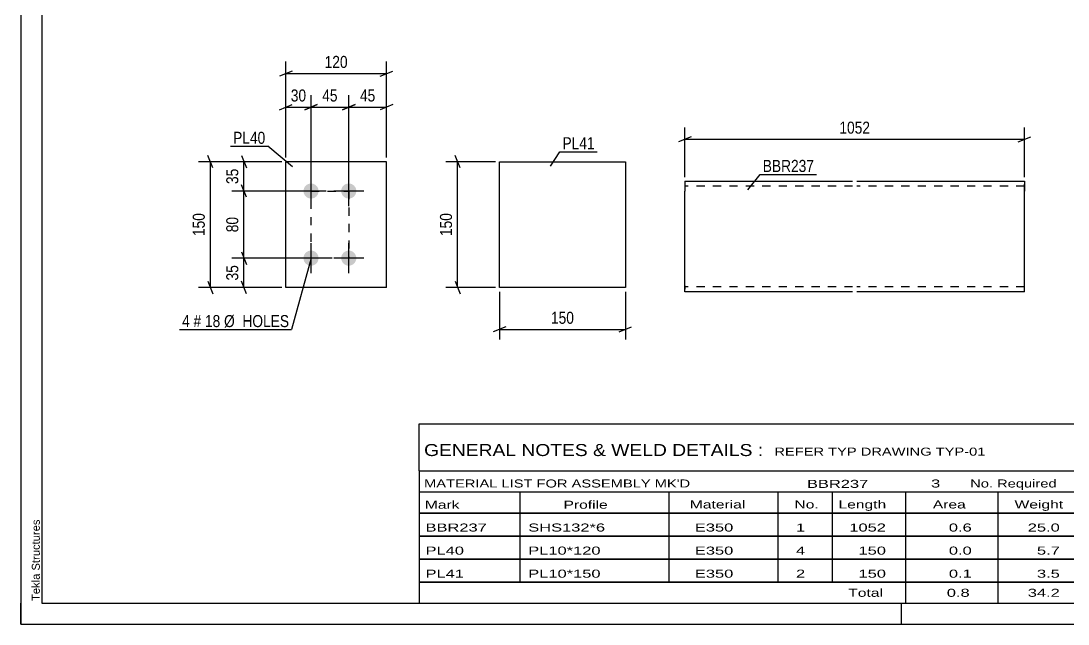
# Model space of a CAD drawing. Header units: millimetres. Extents: x 0 to 420, y 0 to 297.
# Drawn here: x 0 to 249.8, y 0 to 143.8 of the extents above; entities that cross this region are included whole.
import ezdxf

# ---------------------------------------------------------------- set-up
doc = ezdxf.new("R2010")
doc.units = ezdxf.units.MM
doc.linetypes.add('DXK_LINE_DOT2', pattern=[3.9198, 1.9599, -1.9599])
doc.styles.add('Arial', font='ARIAL.TTF', dxfattribs={"height": 0.2})
doc.styles.add('Arial Narrow', font='ARIALN.TTF', dxfattribs={"height": 0.2})

# ---------------------------------------------------------------- blocks, each defined once
blk = doc.blocks.new('Unknown-581592546-1127')
at = {"color": 5, "linetype": 'Continuous'}
for p, q in [((0, 297), (0, 0)), ((5, 292), (5, 5)), ((0, 0), (0, 5)), ((5, 5), (415, 5)), ((210, 0), (210, 5)), ((0, 0), (420, 0))]:
    blk.add_line(p, q, dxfattribs=at)
at = {"color": 174, "linetype": 'Continuous', "style": 'Arial'}
blk.add_text('Tekla Structures', height=1.9102, rotation=90, dxfattribs=at).set_placement((4.5, 5.5))
blk = doc.blocks.new('Part-581592546-2055 - 2048')
at = {"color": 2, "linetype": 'Continuous'}
for p, q in [((87.19, 110.25), (63.19, 110.25)), ((63.19, 80.25), (63.19, 110.25)), ((87.19, 80.25), (87.19, 110.25)), ((87.19, 80.25), (63.19, 80.25))]:
    blk.add_line(p, q, dxfattribs=at)
blk = doc.blocks.new('Bolt-581592546-2116 - 2048')
at = {"linetype": 'Continuous'}
for points in [[(69.19, 101.45, -1), (69.19, 105.05, -1)], [(78.19, 101.45, -1), (78.19, 105.05, -1)], [(69.19, 85.45, -1), (69.19, 89.05, -1)], [(78.19, 85.45, -1), (78.19, 89.05, -1)]]:
    blk.add_hatch(color=1, dxfattribs=at).paths.add_polyline_path(points)
at = {"color": 1, "linetype": 'Continuous'}
for p, q in [((69.19, 99.65), (69.19, 106.85)), ((78.19, 99.65), (78.19, 106.85)), ((72.79, 103.25), (65.59, 103.25)), ((81.79, 103.25), (74.59, 103.25)), ((69.19, 83.65), (69.19, 90.85)), ((78.19, 83.65), (78.19, 90.85)), ((72.79, 87.25), (65.59, 87.25)), ((81.79, 87.25), (74.59, 87.25))]:
    blk.add_line(p, q, dxfattribs=at)
blk = doc.blocks.new('Part-581592546-2263 - 2257')
at = {"color": 2, "linetype": 'Continuous'}
for p, q in [((114.16, 110.25), (144.16, 110.25)), ((114.16, 80.25), (114.16, 110.25)), ((144.16, 110.25), (144.16, 80.25)), ((144.16, 80.25), (114.16, 80.25))]:
    blk.add_line(p, q, dxfattribs=at)
blk = doc.blocks.new('Part-581592546-2286 - 2280')
at = {"color": 2, "linetype": 'Continuous'}
for p, q in [((158.37, 105.58), (158.37, 103.18)), ((158.37, 105.58), (198.37, 105.58)), ((199.37, 105.58), (239.37, 105.58)), ((239.37, 105.58), (239.37, 105.4)), ((239.37, 105.4), (239.37, 103.18)), ((158.37, 80.67), (158.37, 103.18)), ((239.37, 79.18), (239.37, 103.18)), ((158.37, 79.37), (158.37, 80.67)), ((158.37, 79.18), (158.37, 79.37)), ((198.37, 79.18), (158.37, 79.18)), ((239.37, 79.18), (199.37, 79.18))]:
    blk.add_line(p, q, dxfattribs=at)
at = {"color": 7, "linetype": 'DXK_LINE_DOT2'}
for p, q in [((198.37, 104.38), (158.37, 104.38)), ((239.37, 104.38), (199.37, 104.38)), ((239.37, 103.18), (239.37, 104.88)), ((158.37, 80.67), (158.37, 79.89)), ((158.37, 80.38), (158.37, 80.48)), ((198.37, 80.38), (158.37, 80.38)), ((239.37, 80.38), (199.37, 80.38)), ((239.37, 80.38), (239.37, 80.48))]:
    blk.add_line(p, q, dxfattribs=at)
blk = doc.blocks.new('Rectangle-581592546-2242 - 2048')
at = {"color": 1, "linetype": 'DXK_LINE_DOT2'}
blk.add_lwpolyline([(69.19, 103.25), (78.19, 103.25), (78.19, 87.25), (69.19, 87.25), (69.19, 103.25)], close=True, dxfattribs=at)
blk = doc.blocks.new('StraightDimension-581592546-2149 - 2048')
at = {"color": 7, "linetype": 'Continuous'}
for p, q in [((52.59, 88.75), (53.79, 85.75)), ((68.19, 87.25), (50.34, 87.25)), ((53.19, 80.25), (53.19, 87.25)), ((62.19, 80.25), (50.34, 80.25)), ((53.79, 78.75), (52.59, 81.75))]:
    blk.add_line(p, q, dxfattribs=at)
at = {"color": 0}
blk.add_wipeout([(52.44, 86.18), (48.24, 86.18), (48.24, 81.32), (52.44, 81.32)], dxfattribs=at)
at = {"color": 3, "style": 'Arial Narrow'}
blk.add_text('35', height=2.863, rotation=90.0002, dxfattribs=at).set_placement((51.84, 81.92))
blk = doc.blocks.new('StraightDimension-581592546-2183 - 2048')
at = {"color": 7, "linetype": 'Continuous'}
for p, q in [((78.19, 104.25), (78.19, 126.1)), ((87.19, 111.25), (87.19, 126.1)), ((76.69, 122.65), (79.69, 123.85)), ((78.19, 123.25), (87.19, 123.25)), ((88.69, 123.85), (85.69, 122.65))]:
    blk.add_line(p, q, dxfattribs=at)
at = {"color": 0}
blk.add_wipeout([(85.11, 124), (85.11, 128.2), (80.26, 128.2), (80.26, 124)], dxfattribs=at)
at = {"color": 3, "style": 'Arial Narrow'}
blk.add_text('45', height=2.863, dxfattribs=at).set_placement((80.86, 124.6))
blk = doc.blocks.new('StraightDimension-581592546-2136 - 2048')
at = {"color": 7, "linetype": 'Continuous'}
for p, q in [((68.19, 103.25), (50.34, 103.25)), ((53.79, 101.75), (52.59, 104.75)), ((53.19, 87.25), (53.19, 103.25)), ((52.59, 88.75), (53.79, 85.75)), ((68.19, 87.25), (50.34, 87.25))]:
    blk.add_line(p, q, dxfattribs=at)
at = {"color": 0}
blk.add_wipeout([(52.44, 97.68), (48.24, 97.68), (48.24, 92.82), (52.44, 92.82)], dxfattribs=at)
at = {"color": 3, "style": 'Arial Narrow'}
blk.add_text('80', height=2.863, rotation=90.0002, dxfattribs=at).set_placement((51.84, 93.42))
blk = doc.blocks.new('StraightDimension-581592546-2120 - 2048')
at = {"color": 7, "linetype": 'Continuous'}
for p, q in [((62.19, 110.25), (50.34, 110.25)), ((52.59, 111.75), (53.79, 108.75)), ((53.19, 103.25), (53.19, 110.25)), ((68.19, 103.25), (50.34, 103.25)), ((53.79, 101.75), (52.59, 104.75))]:
    blk.add_line(p, q, dxfattribs=at)
at = {"color": 0}
blk.add_wipeout([(52.44, 109.18), (48.24, 109.18), (48.24, 104.32), (52.44, 104.32)], dxfattribs=at)
at = {"color": 3, "style": 'Arial Narrow'}
blk.add_text('35', height=2.863, rotation=90.0002, dxfattribs=at).set_placement((51.84, 104.92))
blk = doc.blocks.new('StraightDimension-581592546-2166 - 2048')
at = {"color": 7, "linetype": 'Continuous'}
for p, q in [((62.19, 110.25), (42.34, 110.25)), ((45.79, 108.75), (44.59, 111.75)), ((45.19, 80.25), (45.19, 110.25)), ((62.19, 80.25), (42.34, 80.25)), ((44.59, 81.75), (45.79, 78.75))]:
    blk.add_line(p, q, dxfattribs=at)
at = {"color": 0}
blk.add_wipeout([(44.44, 98.59), (40.24, 98.59), (40.24, 91.91), (44.44, 91.91)], dxfattribs=at)
at = {"color": 3, "style": 'Arial Narrow'}
blk.add_text('150', height=2.863, rotation=90.0002, dxfattribs=at).set_placement((43.84, 92.51))
blk = doc.blocks.new('StraightDimension-581592546-2199 - 2048')
at = {"color": 7, "linetype": 'Continuous'}
for p, q in [((69.19, 104.25), (69.19, 126.1)), ((78.19, 104.25), (78.19, 126.1)), ((67.69, 122.65), (70.69, 123.85)), ((69.19, 123.25), (78.19, 123.25)), ((79.69, 123.85), (76.69, 122.65))]:
    blk.add_line(p, q, dxfattribs=at)
at = {"color": 0}
blk.add_wipeout([(76.11, 124), (76.11, 128.2), (71.26, 128.2), (71.26, 124)], dxfattribs=at)
at = {"color": 3, "style": 'Arial Narrow'}
blk.add_text('45', height=2.863, dxfattribs=at).set_placement((71.86, 124.6))
blk = doc.blocks.new('StraightDimension-581592546-2209 - 2048')
at = {"color": 7, "linetype": 'Continuous'}
for p, q in [((63.19, 111.25), (63.19, 126.1)), ((69.19, 104.25), (69.19, 126.1)), ((61.69, 122.65), (64.69, 123.85)), ((63.19, 123.25), (69.19, 123.25)), ((70.69, 123.85), (67.69, 122.65))]:
    blk.add_line(p, q, dxfattribs=at)
at = {"color": 0}
blk.add_wipeout([(68.61, 124), (68.61, 128.2), (63.76, 128.2), (63.76, 124)], dxfattribs=at)
at = {"color": 3, "style": 'Arial Narrow'}
blk.add_text('30', height=2.863, dxfattribs=at).set_placement((64.36, 124.6))
blk = doc.blocks.new('StraightDimension-581592546-2223 - 2048')
at = {"color": 7, "linetype": 'Continuous'}
for p, q in [((63.19, 111.25), (63.19, 134.1)), ((87.19, 111.25), (87.19, 134.1)), ((64.69, 131.85), (61.69, 130.65)), ((63.19, 131.25), (87.19, 131.25)), ((85.69, 130.65), (88.69, 131.85))]:
    blk.add_line(p, q, dxfattribs=at)
at = {"color": 0}
blk.add_wipeout([(78.53, 132), (78.53, 136.2), (71.84, 136.2), (71.84, 132)], dxfattribs=at)
at = {"color": 3, "style": 'Arial Narrow'}
blk.add_text('120', height=2.863, dxfattribs=at).set_placement((72.44, 132.6))
blk = doc.blocks.new('StraightDimension-581592546-2265 - 2257')
at = {"color": 7, "linetype": 'Continuous'}
for p, q in [((114.16, 79.25), (114.16, 67.85)), ((144.16, 79.25), (144.16, 67.85)), ((115.66, 70.85), (112.66, 69.65)), ((114.16, 70.25), (144.16, 70.25)), ((142.66, 69.65), (145.66, 70.85))]:
    blk.add_line(p, q, dxfattribs=at)
at = {"color": 0}
blk.add_wipeout([(132.5, 71), (132.5, 75.2), (125.82, 75.2), (125.82, 71)], dxfattribs=at)
at = {"color": 3, "style": 'Arial Narrow'}
blk.add_text('150', height=2.863, dxfattribs=at).set_placement((126.42, 71.6))
blk = doc.blocks.new('StraightDimension-581592546-2270 - 2257')
at = {"color": 7, "linetype": 'Continuous'}
for p, q in [((113.16, 110.25), (101.31, 110.25)), ((104.76, 108.75), (103.56, 111.75)), ((104.16, 80.25), (104.16, 110.25)), ((113.16, 80.25), (101.31, 80.25)), ((103.56, 81.75), (104.76, 78.75))]:
    blk.add_line(p, q, dxfattribs=at)
at = {"color": 0}
blk.add_wipeout([(103.41, 98.59), (99.21, 98.59), (99.21, 91.91), (103.41, 91.91)], dxfattribs=at)
at = {"color": 3, "style": 'Arial Narrow'}
blk.add_text('150', height=2.863, rotation=90.0002, dxfattribs=at).set_placement((102.81, 92.51))
blk = doc.blocks.new('StraightDimension-581592546-2291 - 2280')
at = {"color": 7, "linetype": 'Continuous'}
for p, q in [((158.37, 106.58), (158.37, 118.43)), ((239.37, 106.58), (239.37, 118.43)), ((159.87, 116.18), (156.87, 114.98)), ((158.37, 115.58), (239.37, 115.58)), ((237.87, 114.98), (240.87, 116.18))]:
    blk.add_line(p, q, dxfattribs=at)
at = {"color": 0}
blk.add_wipeout([(203.12, 116.33), (203.12, 120.53), (194.61, 120.53), (194.61, 116.33)], dxfattribs=at)
at = {"color": 3, "style": 'Arial Narrow'}
blk.add_text('1052', height=2.863, dxfattribs=at).set_placement((195.21, 116.93))
blk = doc.blocks.new('Unknown-581592546-2909')
at = {"color": 7, "linetype": 'Continuous'}
for p, q in [((95, 47.75), (255, 47.75)), ((95, 36.5), (95, 47.75)), ((255, 47.75), (255, 36.5)), ((95, 36.5), (255, 36.5)), ((95, 36.5), (95, 31.5)), ((255, 36.5), (255, 31.5)), ((95, 31.5), (255, 31.5)), ((95, 31.5), (95, 26.5)), ((119, 31.5), (119, 26.5)), ((154.5, 31.5), (154.5, 26.5)), ((180.5, 31.5), (180.5, 26.5)), ((193.5, 31.5), (193.5, 26.5)), ((211, 31.5), (211, 26.5)), ((233, 31.5), (233, 26.5)), ((255, 31.5), (255, 26.5)), ((95, 26.5), (255, 26.5)), ((95, 26.45), (95, 21.05)), ((95, 26.45), (255, 26.45)), ((119, 26.5), (119, 21)), ((154.5, 26.5), (154.5, 21)), ((180.5, 26.5), (180.5, 21)), ((193.5, 26.5), (193.5, 21)), ((211, 26.5), (211, 21)), ((233, 26.5), (233, 21)), ((255, 26.45), (255, 21.05)), ((95, 21.05), (255, 21.05)), ((95, 20.95), (95, 15.55)), ((95, 20.95), (255, 20.95)), ((119, 21), (119, 15.5)), ((154.5, 21), (154.5, 15.5)), ((180.5, 21), (180.5, 15.5)), ((193.5, 21), (193.5, 15.5)), ((211, 21), (211, 15.5)), ((233, 21), (233, 15.5)), ((255, 20.95), (255, 15.55)), ((95, 15.55), (255, 15.55)), ((95, 15.45), (95, 10.05)), ((95, 15.45), (255, 15.45)), ((119, 15.5), (119, 10)), ((154.5, 15.5), (154.5, 10)), ((180.5, 15.5), (180.5, 10)), ((193.5, 15.5), (193.5, 10)), ((211, 15.5), (211, 10)), ((233, 15.5), (233, 10)), ((255, 15.45), (255, 10.05)), ((95, 10.05), (255, 10.05)), ((95, 10), (255, 10)), ((95, 10), (95, 5)), ((211, 10), (211, 5)), ((233, 10), (233, 5)), ((255, 10), (255, 5)), ((95, 5), (255, 5))]:
    blk.add_line(p, q, dxfattribs=at)
at = {"color": 7, "style": 'Arial Narrow'}
for s, height, width, p in [('GENERAL NOTES & WELD DETAILS :', 2.8633, 1.4, (96.15, 40.06)), ('REFER TYP DRAWING TYP-01', 1.9089, 1.6, (179.7, 40.16)), ("MATERIAL LIST FOR ASSEMBLY MK'D", 1.9089, 1.6, (96.15, 32.56)), ('BBR237', 1.909, 1.794707, (187.48, 32.47)), ('3', 1.91, 1.794707, (217.08, 32.56)), ('No. Required', 1.9089, 1.6, (226.41, 32.56)), ('Mark', 1.909, 1.7, (96.34, 27.5)), ('Profile', 1.909, 1.7, (129.41, 27.5)), ('Material', 1.909, 1.7, (159.54, 27.56)), ('No.', 1.909, 1.7, (184.5, 27.56)), ('Length', 1.909, 1.7, (195, 27.56)), ('Area', 1.909, 1.7, (217.5, 27.56)), ('Weight', 1.909, 1.7, (237, 27.56))]:
    blk.add_text(s, height=height, dxfattribs=dict(at, width=width)).set_placement(p)
at = {"color": 7, "linetype": 'Continuous', "style": 'Arial Narrow'}
for s, height, width, p in [('BBR237', 1.909, 1.794707, (96.5, 22.06)), ('SHS132*6', 1.909, 1.794707, (121, 22.06)), ('E350', 1.909, 1.794707, (160.74, 22.06)), ('1', 1.91, 1.794707, (184.86, 22.06)), ('1052', 1.909, 1.794707, (197.58, 22.06)), ('0.6', 1.909, 1.794707, (221.32, 22.06)), ('25.0', 1.909, 1.794707, (240.14, 22.06)), ('PL40', 1.909, 1.794707, (96.5, 16.56)), ('PL10*120', 1.909, 1.794707, (121, 16.56)), ('E350', 1.909, 1.794707, (160.74, 16.56)), ('4', 1.91, 1.794707, (184.86, 16.56)), ('150', 1.909, 1.794707, (199.77, 16.56)), ('0.0', 1.909, 1.794707, (221.32, 16.56)), ('5.7', 1.909, 1.794707, (242.33, 16.56)), ('PL41', 1.909, 1.794707, (96.5, 11.06)), ('PL10*150', 1.909, 1.794707, (121, 11.06)), ('E350', 1.909, 1.794707, (160.74, 11.06)), ('2', 1.91, 1.794707, (184.86, 11.06)), ('150', 1.909, 1.794707, (199.77, 11.06)), ('0.1', 1.909, 1.794707, (221.32, 11.06)), ('3.5', 1.909, 1.794707, (242.33, 11.06)), ('Total', 1.909, 1.7, (197.33, 6.5)), ('0.8', 1.909, 1.794707, (220.83, 6.5)), ('34.2', 1.909, 1.794707, (240.14, 6.5))]:
    blk.add_text(s, height=height, dxfattribs=dict(at, width=width)).set_placement(p)
blk = doc.blocks.new('Mark-581592546-2051 - 2048')
at = {"color": 0}
blk.add_wipeout([(58.28, 114.51), (58.28, 117.51), (50.61, 117.51), (50.61, 114.51)], dxfattribs=at)
blk.add_wipeout([(58.28, 114.51), (58.28, 117.51), (50.61, 117.51), (50.61, 114.51)], dxfattribs=at)
at = {"color": 30, "linetype": 'Continuous'}
for p in [(50.01, 113.91), (64.77, 109.06)]:
    blk.add_line(p, (58.88, 113.91), dxfattribs=at)
at = {"color": 3, "style": 'Arial Narrow'}
blk.add_text('PL40', height=2.863, dxfattribs=at).set_placement((50.61, 114.51))
blk = doc.blocks.new('Mark-581592546-2112 - 2048')
at = {"color": 0}
blk.add_wipeout([(40.26, 70.81), (40.26, 73.81), (38.43, 73.81), (38.43, 70.81)], dxfattribs=at)
blk.add_wipeout([(40.26, 70.81), (40.26, 73.81), (38.43, 73.81), (38.43, 70.81)], dxfattribs=at)
blk.add_wipeout([(42.99, 70.81), (42.99, 73.81), (41.16, 73.81), (41.16, 70.81)], dxfattribs=at)
blk.add_wipeout([(42.99, 70.81), (42.99, 73.81), (41.16, 73.81), (41.16, 70.81)], dxfattribs=at)
at = {"color": 3, "style": 'Arial Narrow'}
blk.add_text('4', height=2.86, dxfattribs=at).set_placement((38.43, 70.81))
at = {"color": 0}
blk.add_wipeout([(47.55, 70.81), (47.55, 73.81), (43.89, 73.81), (43.89, 70.81)], dxfattribs=at)
blk.add_wipeout([(47.55, 70.81), (47.55, 73.81), (43.89, 73.81), (43.89, 70.81)], dxfattribs=at)
at = {"color": 3, "style": 'Arial Narrow'}
blk.add_text('#', height=2.86, dxfattribs=at).set_placement((41.16, 70.81))
at = {"color": 0}
blk.add_wipeout([(63.97, 70.81), (63.97, 73.81), (48.45, 73.81), (48.45, 70.81)], dxfattribs=at)
blk.add_wipeout([(63.97, 70.81), (63.97, 73.81), (48.45, 73.81), (48.45, 70.81)], dxfattribs=at)
at = {"color": 7, "linetype": 'Continuous'}
for p in [(69.19, 87.25), (37.83, 70.21)]:
    blk.add_line(p, (64.57, 70.21), dxfattribs=at)
at = {"color": 3, "style": 'Arial Narrow'}
for s, p in [('18', (43.89, 70.81)), ('Ø  HOLES', (48.45, 70.81))]:
    blk.add_text(s, height=2.863, dxfattribs=at).set_placement(p)
blk = doc.blocks.new('Mark-581592546-2259 - 2257')
at = {"color": 0}
blk.add_wipeout([(136.83, 113.23), (136.83, 116.23), (129.16, 116.23), (129.16, 113.23)], dxfattribs=at)
blk.add_wipeout([(136.83, 113.23), (136.83, 116.23), (129.16, 116.23), (129.16, 113.23)], dxfattribs=at)
at = {"color": 30, "linetype": 'Continuous'}
for p, q in [((126.32, 109.19), (128.56, 112.63)), ((128.56, 112.63), (137.43, 112.63))]:
    blk.add_line(p, q, dxfattribs=at)
at = {"color": 3, "style": 'Arial Narrow'}
blk.add_text('PL41', height=2.863, dxfattribs=at).set_placement((129.16, 113.23))
blk = doc.blocks.new('Mark-581592546-2282 - 2280')
at = {"color": 0}
blk.add_wipeout([(189.17, 107.8), (189.17, 110.8), (176.93, 110.8), (176.93, 107.8)], dxfattribs=at)
blk.add_wipeout([(189.17, 107.8), (189.17, 110.8), (176.93, 110.8), (176.93, 107.8)], dxfattribs=at)
at = {"color": 30, "linetype": 'Continuous'}
for p, q in [((173.35, 103.5), (176.33, 107.2)), ((176.33, 107.2), (189.77, 107.2))]:
    blk.add_line(p, q, dxfattribs=at)
at = {"color": 3, "style": 'Arial Narrow'}
blk.add_text('BBR237', height=2.863, dxfattribs=at).set_placement((176.93, 107.8))

msp = doc.modelspace()

# ---------------------------------------------------------------- block references
for name in ['Unknown-581592546-1127', 'Part-581592546-2055 - 2048', 'Part-581592546-2263 - 2257', 'Bolt-581592546-2116 - 2048', 'Part-581592546-2286 - 2280', 'Rectangle-581592546-2242 - 2048', 'Unknown-581592546-2909']:
    msp.add_blockref(name, (0, 0))

# ---------------------------------------------------------------- next in the draw order: block references
for name in ['StraightDimension-581592546-2183 - 2048', 'StraightDimension-581592546-2291 - 2280', 'Mark-581592546-2259 - 2257', 'StraightDimension-581592546-2149 - 2048', 'StraightDimension-581592546-2265 - 2257']:
    msp.add_blockref(name, (0, 0))

# ---------------------------------------------------------------- next in the draw order: block references
for name in ['StraightDimension-581592546-2270 - 2257', 'Mark-581592546-2282 - 2280', 'StraightDimension-581592546-2136 - 2048']:
    msp.add_blockref(name, (0, 0))

# ---------------------------------------------------------------- next in the draw order: block references
msp.add_blockref('StraightDimension-581592546-2120 - 2048', (0, 0))

# ---------------------------------------------------------------- next in the draw order: block references
for name in ['StraightDimension-581592546-2199 - 2048', 'StraightDimension-581592546-2166 - 2048']:
    msp.add_blockref(name, (0, 0))

# ---------------------------------------------------------------- next in the draw order: block references
for name in ['StraightDimension-581592546-2209 - 2048', 'Mark-581592546-2112 - 2048']:
    msp.add_blockref(name, (0, 0))

# ---------------------------------------------------------------- next in the draw order: block references
msp.add_blockref('StraightDimension-581592546-2223 - 2048', (0, 0))

# ---------------------------------------------------------------- next in the draw order: block references
msp.add_blockref('Mark-581592546-2051 - 2048', (0, 0))

doc.saveas('drawing.dxf')
